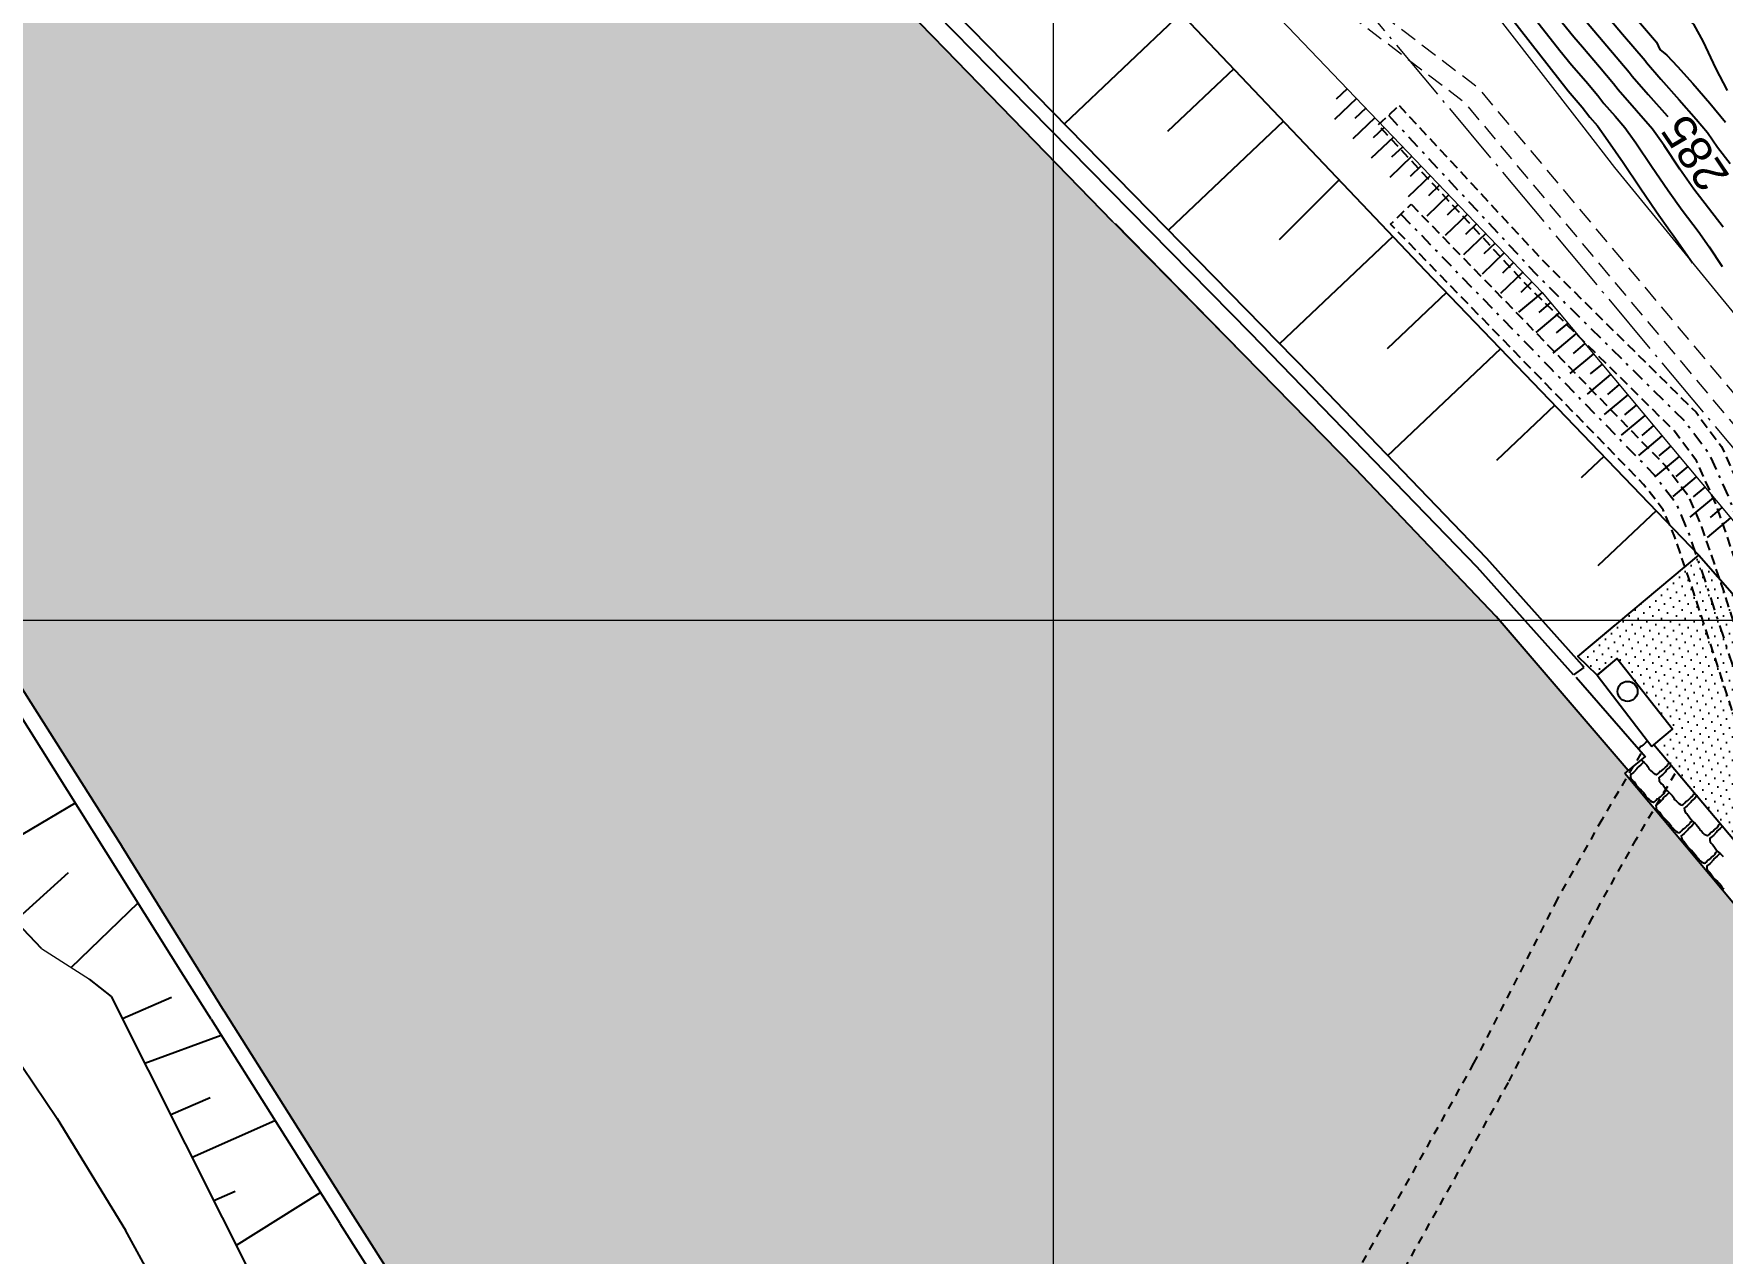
# Model space of a CAD drawing. Extents: x 61466 to 63015, y 108404 to 110397.
# Drawn here: x 62839.5 to 62902.7, y 108526.3 to 108571.9 of the extents above; entities that cross this region are included whole.
import ezdxf
from ezdxf.enums import TextEntityAlignment as Align

# ---------------------------------------------------------------- set-up
doc = ezdxf.new("R2010")
doc.units = 0
doc.header["$LTSCALE"] = 1.000015
doc.header["$MEASUREMENT"] = 0
for name, pattern in [('ACAD_ISO04W100', [30, 24, -3, 0, -3]), ('DASHED', [2.25, 2, -0.25]), ('DOT', [0.55, 0.3, -0.25]), ('NASCOSTA', [9.525, 6.35, -3.175]), ('TRATTEGGIATA2', [0.375, 0.25, -0.125]), ('TRATTOPUNTO2', [0.5, 0.25, -0.125, 0, -0.125])]:
    doc.linetypes.add(name, pattern=pattern)
for name, color, linetype in [('Bâti', 7, 'Continuous'), ('colore lago', 131, 'Continuous'), ('Conduite 1000', 170, 'Continuous'), ('coordinate', 2, 'Continuous'), ('curve livello 5m', 7, 'Continuous'), ('GéoSEBESélec', 6, 'Continuous'), ('Limite fiume', 6, 'Continuous'), ('LIN010TR', 2, 'NASCOSTA'), ('LIN018CO', 6, 'Continuous'), ('LIN018TR', 6, 'NASCOSTA'), ('LIN025CO', 7, 'Continuous'), ('pendenze', 2, 'Continuous'), ('sezioni', 7, 'Continuous'), ('Strade', 7, 'Continuous'), ('TalusHautBas', 7, 'Continuous')]:
    doc.layers.add(name, color=color, linetype=linetype)
doc.layers.add('Colori bordi', color=5, linetype='Continuous', plot=False)
doc.layers.add('no_plot', color=5, linetype='Continuous', plot=False)
doc.styles.add('ARIAL', font='arial.ttf')

# ---------------------------------------------------------------- blocks, each defined once
blk = doc.blocks.new('CIRCLE')
at = {"color": 0}
blk.add_circle((0, 0), 0.375, dxfattribs=at)
at = {"flags": 1}
for tag, p in [('POINTNUMBER', (0, 0)), ('COMMENT', (0, -1.25))]:
    blk.add_attdef(tag, p, '', height=1, dxfattribs=at)

msp = doc.modelspace()

# ---------------------------------------------------------------- hatches: boundary and pattern name
at = {"layer": 'colore lago', "linetype": 'Continuous', "lineweight": 0}
msp.add_hatch(color=256, dxfattribs=at).paths.add_polyline_path([(62975.581, 108426.777), (62972.563, 108437.007), (62972.159, 108444.651), (62973.022, 108452.699), (62971.274, 108459.606), (62964.726, 108468.431), (62958.063, 108473.862), (62955.276, 108478.063), (62951.179, 108483.362), (62944.971, 108489.509), (62942.828, 108489.283), (62941.256, 108490.987), (62941.518, 108495.246), (62932.519, 108507.641), (62923.949, 108519.444), (62921.068, 108518.757), (62913.169, 108525.16), (62912.424, 108528.288), (62899.063, 108544.28), (62899.187, 108544.381), (62898.973, 108544.63), (62894.248, 108550.14), (62888.989, 108555.669), (62879.9, 108564.908), (62873.641, 108571.355), (62866.263, 108578.993), (62859.634, 108586.051), (62850.425, 108596.383), (62847.28, 108600.43), (62836.245, 108615.912), (62830.549, 108625.049), (62830.097, 108624.768), (62825.256, 108621.762), (62819.938, 108618.46), (62807.248, 108610.581), (62813.286, 108600.92), (62827.781, 108577.726), (62825.357, 108576.2), (62827.221, 108573.013), (62828.208, 108570.997), (62829.848, 108566.645), (62831.445, 108562.376), (62833.184, 108558.228), (62835.862, 108552.888), (62838.858, 108547.807), (62842.822, 108541.54), (62845.343, 108537.481), (62846.651, 108535.375), (62851.47, 108527.74), (62855.067, 108522.066), (62856.583, 108522.33), (62859.665, 108520.483), (62862.875, 108517.103), (62862.914, 108508.375), (62870.198, 108497.745), (62875.993, 108490.271), (62885.568, 108478.106), (62896.673, 108462.331), (62896.556, 108461.981), (62904.818, 108449.843), (62914.53, 108436.011), (62924.555, 108418.536), (62932.466, 108403.974), (62983.134, 108403.974), (62981.291, 108410.285), (62977.169, 108421.578)])
at = {"layer": 'pendenze', "linetype": 'Continuous'}
h = msp.add_hatch(dxfattribs=at)
h.set_pattern_fill('DOTS', color=256, scale=5, angle=-45, style=0)
h.set_pattern_definition([(225, (427.6662, 0), (0.11048543456, -0.3314563037), [0, -0.3125])])
h.paths.add_polyline_path([(62909.442, 108535.366), (62908.927, 108534.878), (62900.149, 108545.338), (62900.844, 108545.93), (62898.768, 108548.566), (62898.032, 108547.939), (62897.31, 108548.644), (62901.829, 108552.434), (62908.497, 108544.839), (62909.883, 108543.261), (62912.692, 108531.477)])

# ---------------------------------------------------------------- linework, layer by layer
at = {"layer": 'Bâti', "linetype": 'Continuous'}
for p, q in [((62875.295, 108570.66), (62866.213, 108579.955)), ((62873.641, 108571.355), (62866.263, 108578.993)), ((62870.024, 108576.818), (62887.295, 108559.171)), ((62879.9, 108564.908), (62873.641, 108571.355)), ((62885.073, 108560.728), (62875.295, 108570.66)), ((62888.989, 108555.669), (62880.002, 108564.837)), ((62893.538, 108551.992), (62885.073, 108560.728)), ((62887.295, 108559.171), (62893.891, 108552.321)), ((62894.248, 108550.14), (62888.989, 108555.669)), ((62893.891, 108552.321), (62897.463, 108548.318)), ((62897.141, 108547.959), (62893.538, 108551.992)), ((62899.187, 108544.381), (62894.248, 108550.14)), ((62897.31, 108548.644), (62898.718, 108549.835)), ((62898.032, 108547.939), (62898.764, 108548.562)), ((62900.844, 108545.93), (62898.768, 108548.566)), ((62897.526, 108548.233), (62897.141, 108547.959)), ((62897.245, 108547.875), (62899.834, 108544.884)), ((62897.526, 108548.233), (62897.463, 108548.318)), ((62898.032, 108547.939), (62900.077, 108545.277)), ((62845.129, 108536.711), (62838.357, 108547.511)), ((62838.858, 108547.807), (62842.822, 108541.54)), ((62900.077, 108545.277), (62900.844, 108545.93)), ((62899.823, 108544.897), (62899.187, 108544.381)), ((62845.678, 108536.942), (62842.822, 108541.54)), ((62846.161, 108535.065), (62845.129, 108536.711)), ((62846.651, 108535.375), (62845.678, 108536.942)), ((62846.651, 108535.375), (62851.47, 108527.74)), ((62846.161, 108535.065), (62850.98, 108527.43)), ((62851.47, 108527.74), (62855.655, 108521.138)), ((62850.98, 108527.429), (62854.856, 108521.315))]:
    msp.add_line(p, q, dxfattribs=at)
at = {"layer": 'Bâti', "linetype": 'DOT'}
for p, q in [((62899.661, 108545.009), (62898.201, 108542.537)), ((62900.934, 108544.257), (62899.474, 108541.785)), ((62898.201, 108542.537), (62896.527, 108539.553)), ((62899.49, 108541.814), (62897.816, 108538.83)), ((62896.527, 108539.553), (62893.405, 108533.423)), ((62897.845, 108538.882), (62894.723, 108532.752)), ((62893.405, 108533.423), (62887.478, 108522.821)), ((62894.697, 108532.701), (62888.77, 108522.099))]:
    msp.add_line(p, q, dxfattribs=at)
at = {"layer": 'Colori bordi', "linetype": 'Continuous', "lineweight": 0, "flags": 128}
for points in [[(62913.169, 108525.16), (62912.424, 108528.288), (62899.063, 108544.28), (62899.187, 108544.381), (62898.973, 108544.63), (62894.248, 108550.14), (62888.989, 108555.669), (62879.9, 108564.908), (62873.641, 108571.355), (62866.263, 108578.993), (62859.634, 108586.051), (62850.425, 108596.383), (62847.28, 108600.43), (62836.245, 108615.912)], [(62838.858, 108547.807), (62842.822, 108541.54), (62845.343, 108537.481), (62846.651, 108535.375), (62851.47, 108527.74), (62855.067, 108522.066)]]:
    msp.add_lwpolyline(points, dxfattribs=at)
at = {"layer": 'Conduite 1000', "linetype": 'TRATTEGGIATA2', "ltscale": 1.5, "flags": 128}
for points, elevation in [([(62890.613, 108569.262), (62896.145, 108563.309), (62901.728, 108557.784), (62902.676, 108556.509), (62903.468, 108554.751), (62904.705, 108551.155), (62912.335, 108530.135), (62913.458, 108527.956), (62914.201, 108527.027), (62923.809, 108515.458), (62925.677, 108513.185), (62926.976, 108511.667), (62927.17, 108511.444), (62929.522, 108508.746), (62929.706, 108508.529), (62930.758, 108507.293), (62930.831, 108507.207), (62934.332, 108502.958), (62938.579, 108497.793), (62942.834, 108492.619), (62947.86, 108486.549), (62952.887, 108480.479), (62958.023, 108474.31), (62963.161, 108468.141), (62967.874, 108462.494), (62972.589, 108456.847), (62993.375, 108432.081), (62994.79, 108430.356), (62996.073, 108428.894), (62996.825, 108427.958), (62997.776, 108426.831), (62998.119, 108426.447), (63002.744, 108420.659), (63010.061, 108411.966), (63010.416, 108410.868), (63009.398, 108410.539), (63009.107, 108411.438), (63001.917, 108419.98), (62997.302, 108425.756), (62996.968, 108426.129), (62995.999, 108427.278), (62995.254, 108428.206), (62993.974, 108429.664), (62992.552, 108431.397), (62971.768, 108456.161), (62967.053, 108461.808), (62962.339, 108467.455), (62957.201, 108473.625), (62952.064, 108479.795), (62947.036, 108485.867), (62942.009, 108491.938), (62937.753, 108497.113), (62933.506, 108502.278), (62930.009, 108506.522), (62929.942, 108506.601), (62928.891, 108507.836), (62928.71, 108508.049), (62926.363, 108510.741), (62926.166, 108510.967), (62924.858, 108512.497), (62922.984, 108514.776), (62913.372, 108526.351), (62912.556, 108527.372), (62911.353, 108529.706), (62903.696, 108550.798), (62902.472, 108554.356), (62901.748, 108555.964), (62900.918, 108557.08), (62895.376, 108562.565), (62889.829, 108568.534)], 279.04), ([(62891.067, 108565.57), (62892.795, 108563.787), (62896.682, 108559.79), (62900.577, 108555.786), (62901.43, 108554.68), (62901.932, 108553.498), (62902.715, 108551.209), (62903.621, 108548.42), (62904.526, 108545.637), (62910.065, 108528.772), (62911.261, 108526.254), (62911.82, 108525.605), (62922.099, 108513.437), (62923.638, 108511.572), (62924.652, 108510.453), (62926.131, 108508.938), (62927.632, 108507.4), (62927.804, 108507.211), (62929.003, 108505.948), (62930.713, 108503.867), (62932.43, 108501.778), (62937.551, 108495.618), (62942.676, 108489.457), (62945.858, 108485.619), (62952.926, 108477.094), (62958.053, 108470.974), (62961.694, 108466.629), (62963.191, 108464.842), (62963.304, 108464.704), (62964.399, 108463.4), (62972.904, 108453.25), (62973.08, 108453.04), (62988.866, 108434.243), (62990.828, 108431.883), (62993.224, 108428.977), (62994.058, 108428.008), (62995.08, 108426.727), (62996.467, 108425.063), (63000.286, 108420.418), (63004.271, 108415.642), (63008.321, 108410.789), (63008.814, 108409.333), (63007.801, 108408.989), (63007.371, 108410.256), (63003.449, 108414.957), (62999.462, 108419.736), (62995.643, 108424.381), (62994.251, 108426.051), (62993.234, 108427.325), (62992.405, 108428.287), (62990.004, 108431.201), (62988.045, 108433.557), (62972.261, 108452.352), (62972.085, 108452.562), (62963.579, 108462.713), (62962.482, 108464.02), (62962.368, 108464.158), (62960.874, 108465.942), (62957.233, 108470.287), (62952.104, 108476.409), (62945.034, 108484.936), (62941.853, 108488.774), (62936.729, 108494.934), (62931.605, 108501.097), (62929.886, 108503.188), (62928.2, 108505.239), (62927.022, 108506.481), (62926.854, 108506.665), (62925.366, 108508.191), (62923.873, 108509.72), (62922.829, 108510.872), (62921.278, 108512.751), (62911.007, 108524.911), (62910.356, 108525.664), (62909.069, 108528.374), (62903.509, 108545.304), (62902.603, 108548.09), (62901.7, 108550.87), (62900.932, 108553.115), (62900.499, 108554.135), (62899.767, 108555.084), (62895.915, 108559.044), (62892.027, 108563.042), (62890.299, 108564.825)], 277.833)]:
    msp.add_lwpolyline(points, close=True, dxfattribs=dict(at, elevation=elevation))
at = {"layer": 'Conduite 1000', "linetype": 'TRATTOPUNTO2', "ltscale": 2, "flags": 128}
for points, elevation in [([(62890.221, 108568.898), (62895.76, 108562.937), (62901.323, 108557.432), (62902.212, 108556.237), (62902.97, 108554.554), (62904.2, 108550.977), (62911.844, 108529.921), (62913.007, 108527.664), (62913.787, 108526.689), (62923.396, 108515.117), (62925.267, 108512.841), (62926.571, 108511.317), (62926.767, 108511.092), (62929.116, 108508.398), (62929.299, 108508.182), (62930.35, 108506.947), (62930.42, 108506.864), (62933.919, 108502.618), (62938.166, 108497.453), (62942.421, 108492.279), (62947.448, 108486.208), (62952.475, 108480.137), (62957.612, 108473.967), (62962.75, 108467.798), (62967.463, 108462.151), (62972.178, 108456.504), (62992.963, 108431.739), (62994.382, 108430.01), (62995.664, 108428.55), (62996.412, 108427.618), (62997.372, 108426.48), (62997.711, 108426.101), (63002.33, 108420.32), (63009.584, 108411.702), (63009.907, 108410.704)], 279.04), ([(62890.683, 108565.198), (62892.411, 108563.415), (62896.298, 108559.417), (62900.172, 108555.435), (62900.964, 108554.408), (62901.432, 108553.307), (62902.207, 108551.04), (62903.112, 108548.255), (62904.017, 108545.471), (62909.567, 108528.573), (62910.808, 108525.959), (62911.413, 108525.258), (62921.688, 108513.094), (62923.233, 108511.222), (62924.263, 108510.086), (62925.748, 108508.564), (62927.243, 108507.032), (62927.413, 108506.846), (62928.601, 108505.594), (62930.299, 108503.527), (62932.017, 108501.438), (62937.14, 108495.276), (62942.264, 108489.116), (62945.446, 108485.277), (62952.515, 108476.752), (62957.643, 108470.631), (62961.284, 108466.286), (62962.779, 108464.5), (62962.893, 108464.362), (62963.989, 108463.056), (62972.494, 108452.906), (62972.67, 108452.696), (62988.456, 108433.9), (62990.416, 108431.542), (62992.814, 108428.632), (62993.646, 108427.666), (62994.665, 108426.389), (62996.055, 108424.722), (62999.874, 108420.077), (63003.86, 108415.3), (63007.846, 108410.523), (63008.308, 108409.161)], 277.833)]:
    msp.add_lwpolyline(points, dxfattribs=dict(at, elevation=elevation))
at = {"layer": 'coordinate', "linetype": 'Continuous', "lineweight": 0}
for p, q in [((62877.666, 108778.484), (62877.666, 108403.974)), ((62727.666, 108550), (62922.305, 108550))]:
    msp.add_line(p, q, dxfattribs=at)
at = {"layer": 'curve livello 5m', "color": 2, "flags": 128}
msp.add_lwpolyline([(62897.158, 108572.96), (62897.42, 108572.648), (62899.231, 108570.509), (62899.342, 108570.367), (62899.938, 108569.678), (62900.642, 108568.884), (62900.667, 108568.855)], dxfattribs=at)
at = {"layer": 'Limite fiume', "linetype": 'Continuous'}
for p, q in [((62899.187, 108544.381), (62899.063, 108544.28)), ((62899.063, 108544.28), (62912.424, 108528.288))]:
    msp.add_line(p, q, dxfattribs=at)
at = {"layer": 'Limite fiume', "linetype": 'Continuous', "flags": 128}
msp.add_lwpolyline([(62909.442, 108535.366), (62908.927, 108534.878), (62900.149, 108545.338), (62900.844, 108545.93), (62898.768, 108548.566), (62898.032, 108547.939), (62897.31, 108548.644), (62901.829, 108552.434), (62908.497, 108544.839), (62909.883, 108543.261), (62912.692, 108531.477)], close=True, dxfattribs=at)
at = {"layer": 'LIN010TR', "lineweight": 0, "ltscale": 0.1, "flags": 128}
for points in [[(62880.866, 108579.627), (62893.561, 108569.944), (62910.612, 108549.535), (62912.535, 108547.234)], [(62880.357, 108579.077), (62893.042, 108569.402), (62910.612, 108548.372), (62912.535, 108546.071)]]:
    msp.add_lwpolyline(points, dxfattribs=at)
at = {"layer": 'LIN018CO'}
for p, q in [((62889.022, 108569.531), (62888.193, 108568.737)), ((62888.676, 108569.892), (62888.263, 108569.497)), ((62889.713, 108568.808), (62888.884, 108568.015)), ((62889.368, 108569.169), (62888.955, 108568.774)), ((62890.404, 108568.085), (62889.575, 108567.292)), ((62890.059, 108568.447), (62889.646, 108568.052)), ((62890.75, 108567.724), (62890.337, 108567.329)), ((62891.096, 108567.363), (62890.267, 108566.57)), ((62891.441, 108567.002), (62891.028, 108566.606)), ((62891.787, 108566.64), (62890.958, 108565.847)), ((62892.133, 108566.279), (62891.72, 108565.884)), ((62892.478, 108565.918), (62891.649, 108565.124)), ((62892.824, 108565.556), (62892.411, 108565.161)), ((62893.17, 108565.195), (62892.34, 108564.402)), ((62893.861, 108564.472), (62893.032, 108563.679)), ((62893.515, 108564.834), (62893.102, 108564.439)), ((62894.552, 108563.75), (62893.723, 108562.957)), ((62894.206, 108564.111), (62893.793, 108563.716)), ((62895.243, 108563.027), (62894.414, 108562.234)), ((62894.898, 108563.389), (62894.485, 108562.993)), ((62895.589, 108562.666), (62895.176, 108562.271)), ((62895.966, 108562.272), (62895.085, 108561.536)), ((62896.287, 108561.888), (62895.848, 108561.522)), ((62896.607, 108561.504), (62895.727, 108560.769)), ((62896.928, 108561.121), (62896.489, 108560.754)), ((62897.248, 108560.737), (62896.368, 108560.001)), ((62897.889, 108559.97), (62897.009, 108559.234)), ((62897.569, 108560.353), (62897.13, 108559.987)), ((62898.531, 108559.202), (62897.65, 108558.466)), ((62898.21, 108559.586), (62897.771, 108559.219)), ((62898.851, 108558.818), (62898.413, 108558.452)), ((62899.172, 108558.435), (62898.291, 108557.699)), ((62899.492, 108558.051), (62899.054, 108557.685)), ((62899.813, 108557.667), (62898.932, 108556.932)), ((62900.454, 108556.9), (62899.573, 108556.164)), ((62900.133, 108557.284), (62899.695, 108556.917)), ((62901.095, 108556.132), (62900.215, 108555.397)), ((62900.775, 108556.516), (62900.336, 108556.15)), ((62901.416, 108555.749), (62900.977, 108555.382)), ((62901.736, 108555.365), (62900.856, 108554.629)), ((62902.057, 108554.981), (62901.618, 108554.615)), ((62902.377, 108554.598), (62901.497, 108553.862)), ((62902.698, 108554.214), (62902.259, 108553.847)), ((62903.019, 108553.83), (62902.138, 108553.094))]:
    msp.add_line(p, q, dxfattribs=at)
at = {"layer": 'LIN018TR', "linetype": 'ACAD_ISO04W100', "lineweight": 0, "ltscale": 0.1, "flags": 128}
msp.add_lwpolyline([(62882.563, 108581.044), (62909.605, 108548.677), (62912.535, 108545.169)], dxfattribs=at)
at = {"layer": 'LIN025CO', "linetype": 'Continuous', "lineweight": 0}
msp.add_line((62839.813, 108537.715), (62841.611, 108536.564), dxfattribs=at)
at = {"layer": 'no_plot'}
msp.add_line((62897.158, 108571.822), (62895.329, 108574.086), dxfattribs=at)
at = {"layer": 'no_plot', "flags": 128}
for points in [[(62897.158, 108576.999), (62897.956, 108576.032), (62897.982, 108576.002), (62898.005, 108575.976), (62898.729, 108575.092), (62899.648, 108573.992), (62900.314, 108573.417), (62901.114, 108572.777), (62901.637, 108572.305), (62901.992, 108571.654), (62902.46, 108570.663), (62902.891, 108569.827)], [(62892.672, 108575.291), (62896.942, 108569.818), (62897.461, 108569.205), (62897.751, 108568.833), (62898.038, 108568.503), (62898.433, 108567.954), (62898.995, 108567.132), (62899.631, 108566.19), (62900.25, 108565.281), (62900.759, 108564.556), (62900.866, 108564.417), (62901.426, 108563.625), (62901.6, 108563.371)], [(62897.158, 108575.253), (62897.839, 108574.442), (62898.185, 108574.041), (62898.215, 108574.004), (62898.95, 108573.148), (62899.802, 108572.165), (62900.245, 108571.641), (62900.373, 108571.361), (62900.635, 108571.143), (62901.037, 108570.719), (62901.607, 108570.083), (62902.24, 108569.35), (62902.834, 108568.639)], [(62894.263, 108574.353), (62896.628, 108571.321), (62897.073, 108570.791), (62897.604, 108570.171), (62898.051, 108569.64), (62898.281, 108569.345), (62898.702, 108568.863), (62899.068, 108568.44), (62899.479, 108567.864), (62900.065, 108567), (62900.687, 108566.082), (62901.203, 108565.344), (62901.803, 108564.564), (62902.219, 108563.97), (62902.711, 108563.245)], [(62897.158, 108574.107), (62897.49, 108573.712), (62898.98, 108571.937), (62899.821, 108570.944), (62899.872, 108570.878), (62900.415, 108570.247), (62901.094, 108569.479), (62901.734, 108568.754), (62902.158, 108568.251), (62902.533, 108567.708), (62903.001, 108567.089)], [(62902.739, 108564.712), (62902.196, 108565.418), (62901.646, 108566.132), (62901.646, 108566.132), (62901.125, 108566.883), (62900.529, 108567.765), (62900.098, 108568.377), (62900.098, 108568.377), (62899.499, 108569.068), (62898.811, 108569.856), (62898.811, 108569.856), (62898.641, 108570.075), (62898.117, 108570.701), (62897.477, 108571.45), (62897.158, 108571.822)]]:
    msp.add_lwpolyline(points, dxfattribs=at)
at = {"layer": 'pendenze', "linetype": 'Continuous'}
for p, q in [((62882.455, 108572.716), (62878.091, 108568.575)), ((62884.427, 108570.638), (62881.95, 108568.288)), ((62886.287, 108568.677), (62881.986, 108564.596)), ((62888.372, 108566.479), (62886.132, 108564.239)), ((62890.378, 108564.366), (62886.143, 108560.348)), ((62892.384, 108562.264), (62890.168, 108560.161)), ((62894.411, 108560.162), (62890.172, 108556.141)), ((62896.45, 108558.047), (62894.265, 108555.974)), ((62898.287, 108556.142), (62897.434, 108555.333)), ((62900.244, 108554.112), (62898.059, 108552.039)), ((62837.137, 108540.828), (62841.08, 108543.168)), ((62838.828, 108538.749), (62840.826, 108540.563)), ((62840.924, 108537.004), (62843.428, 108539.423)), ((62842.846, 108535.095), (62844.681, 108535.889)), ((62843.684, 108533.427), (62846.535, 108534.472)), ((62844.653, 108531.498), (62846.13, 108532.137)), ((62845.451, 108529.909), (62848.551, 108531.279)), ((62846.268, 108528.284), (62847.064, 108528.628)), ((62847.111, 108526.607), (62850.249, 108528.588))]:
    msp.add_line(p, q, dxfattribs=at)
at = {"layer": 'pendenze', "linetype": 'Continuous', "flags": 128}
for points in [[(62899.574, 108545.184), (62899.584, 108545.192), (62899.604, 108545.21), (62899.639, 108545.24), (62899.668, 108545.286), (62899.71, 108545.302), (62899.745, 108545.325), (62899.785, 108545.367), (62899.824, 108545.401), (62899.867, 108545.439), (62899.911, 108545.477), (62899.919, 108545.483)], [(62899.771, 108544.691), (62899.754, 108544.679), (62899.666, 108544.589), (62899.588, 108544.528), (62899.545, 108544.49), (62899.515, 108544.437), (62899.415, 108544.329), (62899.384, 108544.302), (62899.302, 108544.237), (62899.273, 108544.206), (62899.28, 108544.135), (62899.288, 108544.094), (62899.321, 108544.04), (62899.376, 108543.984), (62899.432, 108543.928), (62899.478, 108543.851), (62899.532, 108543.781), (62899.59, 108543.714), (62899.674, 108543.642), (62899.726, 108543.59), (62899.77, 108543.539), (62899.842, 108543.449), (62899.85, 108543.4), (62899.916, 108543.347), (62899.982, 108543.28), (62900.023, 108543.24), (62900.08, 108543.206), (62900.08, 108543.206), (62900.098, 108543.201), (62900.141, 108543.184), (62900.172, 108543.204), (62900.192, 108543.221), (62900.212, 108543.238), (62900.247, 108543.269), (62900.276, 108543.315), (62900.318, 108543.33), (62900.353, 108543.354), (62900.393, 108543.395), (62900.432, 108543.43), (62900.475, 108543.467), (62900.519, 108543.505), (62900.546, 108543.529), (62900.561, 108543.583), (62900.6, 108543.61), (62900.631, 108543.637)], [(62899.677, 108544.779), (62899.702, 108544.75), (62899.786, 108544.677), (62899.838, 108544.626), (62899.882, 108544.575), (62899.954, 108544.485), (62899.962, 108544.436), (62900.028, 108544.383), (62900.094, 108544.316), (62900.135, 108544.276), (62900.192, 108544.242), (62900.192, 108544.242), (62900.21, 108544.237), (62900.253, 108544.22), (62900.284, 108544.24), (62900.304, 108544.257), (62900.324, 108544.274), (62900.359, 108544.305), (62900.388, 108544.351), (62900.43, 108544.366), (62900.465, 108544.39), (62900.505, 108544.431), (62900.544, 108544.465), (62900.587, 108544.503), (62900.631, 108544.541), (62900.658, 108544.565), (62900.673, 108544.619), (62900.712, 108544.646), (62900.722, 108544.655)], [(62900.802, 108544.56), (62900.73, 108544.486), (62900.652, 108544.424), (62900.608, 108544.387), (62900.579, 108544.333), (62900.479, 108544.226), (62900.447, 108544.198), (62900.365, 108544.134), (62900.337, 108544.103), (62900.343, 108544.032), (62900.351, 108543.991), (62900.385, 108543.937), (62900.44, 108543.881), (62900.495, 108543.825), (62900.542, 108543.748), (62900.596, 108543.678), (62900.654, 108543.611), (62900.738, 108543.538), (62900.79, 108543.487), (62900.834, 108543.436), (62900.905, 108543.346), (62900.913, 108543.297), (62900.98, 108543.244), (62901.045, 108543.177), (62901.087, 108543.137), (62901.144, 108543.103), (62901.144, 108543.103), (62901.162, 108543.098), (62901.205, 108543.081), (62901.236, 108543.101), (62901.256, 108543.118), (62901.275, 108543.135), (62901.311, 108543.166), (62901.34, 108543.212), (62901.382, 108543.227), (62901.416, 108543.251), (62901.456, 108543.292), (62901.496, 108543.326), (62901.539, 108543.364), (62901.582, 108543.402), (62901.61, 108543.426), (62901.625, 108543.48), (62901.664, 108543.507), (62901.676, 108543.518)], [(62900.722, 108543.552), (62900.705, 108543.54), (62900.618, 108543.45), (62900.54, 108543.389), (62900.496, 108543.351), (62900.467, 108543.298), (62900.367, 108543.19), (62900.335, 108543.163), (62900.253, 108543.098), (62900.225, 108543.067), (62900.231, 108542.996), (62900.239, 108542.955), (62900.273, 108542.901), (62900.328, 108542.845), (62900.383, 108542.789), (62900.43, 108542.712), (62900.484, 108542.642), (62900.542, 108542.575), (62900.626, 108542.503), (62900.678, 108542.451), (62900.722, 108542.4), (62900.793, 108542.31), (62900.801, 108542.261), (62900.868, 108542.208), (62900.933, 108542.141), (62900.975, 108542.101), (62901.032, 108542.067), (62901.032, 108542.067), (62901.05, 108542.062), (62901.093, 108542.045), (62901.124, 108542.065), (62901.144, 108542.082), (62901.163, 108542.099), (62901.199, 108542.13), (62901.228, 108542.176), (62901.27, 108542.191), (62901.304, 108542.215), (62901.344, 108542.256), (62901.384, 108542.291), (62901.427, 108542.328), (62901.47, 108542.366), (62901.498, 108542.39), (62901.513, 108542.444), (62901.552, 108542.471), (62901.583, 108542.498)], [(62901.756, 108543.423), (62901.681, 108543.347), (62901.603, 108543.285), (62901.56, 108543.248), (62901.53, 108543.194), (62901.43, 108543.087), (62901.399, 108543.059), (62901.317, 108542.995), (62901.289, 108542.964), (62901.295, 108542.893), (62901.303, 108542.852), (62901.336, 108542.798), (62901.391, 108542.742), (62901.447, 108542.686), (62901.493, 108542.609), (62901.547, 108542.539), (62901.606, 108542.472), (62901.689, 108542.399), (62901.741, 108542.348), (62901.786, 108542.297), (62901.857, 108542.206), (62901.865, 108542.158), (62901.931, 108542.105), (62901.997, 108542.038), (62902.038, 108541.998), (62902.095, 108541.964), (62902.095, 108541.964), (62902.113, 108541.959), (62902.157, 108541.942), (62902.187, 108541.962), (62902.207, 108541.979), (62902.227, 108541.996), (62902.262, 108542.027), (62902.291, 108542.073), (62902.333, 108542.088), (62902.368, 108542.112), (62902.408, 108542.153), (62902.447, 108542.187), (62902.491, 108542.225), (62902.534, 108542.263), (62902.561, 108542.287), (62902.576, 108542.341), (62902.615, 108542.368), (62902.63, 108542.381)], [(62901.674, 108542.413), (62901.657, 108542.401), (62901.569, 108542.311), (62901.491, 108542.25), (62901.448, 108542.212), (62901.418, 108542.159), (62901.318, 108542.051), (62901.287, 108542.024), (62901.205, 108541.959), (62901.177, 108541.928), (62901.183, 108541.857), (62901.191, 108541.816), (62901.224, 108541.762), (62901.28, 108541.706), (62901.335, 108541.65), (62901.381, 108541.573), (62901.435, 108541.503), (62901.494, 108541.436), (62901.577, 108541.364), (62901.629, 108541.312), (62901.674, 108541.261), (62901.745, 108541.171), (62901.753, 108541.122), (62901.819, 108541.069), (62901.885, 108541.002), (62901.926, 108540.962), (62901.983, 108540.928), (62901.983, 108540.928), (62902.001, 108540.923), (62902.045, 108540.906), (62902.076, 108540.926), (62902.095, 108540.943), (62902.115, 108540.96), (62902.15, 108540.991), (62902.179, 108541.037), (62902.221, 108541.052), (62902.256, 108541.076), (62902.296, 108541.117), (62902.335, 108541.152), (62902.379, 108541.189), (62902.422, 108541.227), (62902.449, 108541.251), (62902.464, 108541.305), (62902.503, 108541.332), (62902.534, 108541.359)], [(62902.71, 108542.286), (62902.633, 108542.208), (62902.555, 108542.146), (62902.511, 108542.109), (62902.482, 108542.055), (62902.382, 108541.948), (62902.35, 108541.92), (62902.268, 108541.856), (62902.24, 108541.825), (62902.246, 108541.754), (62902.255, 108541.713), (62902.288, 108541.659), (62902.343, 108541.603), (62902.398, 108541.547), (62902.445, 108541.47), (62902.499, 108541.4), (62902.557, 108541.333), (62902.641, 108541.26), (62902.693, 108541.209), (62902.737, 108541.158)], [(62902.625, 108541.274), (62902.609, 108541.262), (62902.521, 108541.172), (62902.443, 108541.111), (62902.399, 108541.073), (62902.37, 108541.02), (62902.27, 108540.912), (62902.238, 108540.885), (62902.156, 108540.82), (62902.128, 108540.789), (62902.134, 108540.718), (62902.143, 108540.677), (62902.176, 108540.623), (62902.231, 108540.567), (62902.286, 108540.511), (62902.333, 108540.434), (62902.387, 108540.364), (62902.445, 108540.297), (62902.529, 108540.225), (62902.581, 108540.173), (62902.625, 108540.122), (62902.697, 108540.032), (62902.704, 108539.983), (62902.771, 108539.93)]]:
    msp.add_lwpolyline(points, dxfattribs=at)
at = {"layer": 'sezioni', "linetype": 'Continuous', "lineweight": 0}
for p, q in [((62898.676, 108566.95), (62917.953, 108543.354)), ((62895.966, 108562.272), (62910.368, 108545.034))]:
    msp.add_line(p, q, dxfattribs=at)
at = {"layer": 'sezioni', "linetype": 'Continuous', "lineweight": 0, "flags": 128}
msp.add_lwpolyline([(62895.966, 108562.272), (62880.031, 108578.929), (62885.701, 108583.666), (62897.445, 108568.539), (62898.676, 108566.95)], dxfattribs=at)
at = {"layer": 'Strade', "linetype": 'Continuous'}
msp.add_line((62844.262, 108524.802), (62842.953, 108527.177), dxfattribs=at)
at = {"layer": 'Strade', "linetype": 'Continuous', "flags": 128}
msp.add_lwpolyline([(62834.281, 108540.437), (62840.394, 108531.351), (62842.953, 108527.177)], dxfattribs=at)
at = {"layer": 'TalusHautBas', "linetype": 'Continuous'}
for p, q in [((62881.235, 108574.001), (62891.602, 108563.075)), ((62901.829, 108552.434), (62891.602, 108563.075)), ((62839.813, 108537.715), (62838.21, 108539.399)), ((62842.431, 108535.92), (62841.611, 108536.564)), ((62850.35, 108520.16), (62842.431, 108535.92))]:
    msp.add_line(p, q, dxfattribs=at)

# ---------------------------------------------------------------- block references
at = {"layer": 'GéoSEBESélec', "linetype": 'DASHED'}
msp.add_blockref('CIRCLE', (62899.166, 108547.339), dxfattribs=at)

# ---------------------------------------------------------------- texts
at = {"layer": 'coordinate', "color": 1, "style": 'ARIAL'}
msp.add_text('285', height=1.25, rotation=123.9617, dxfattribs=at).set_placement((62901.389, 108569.041), align=Align.RIGHT)

doc.saveas('drawing.dxf')
